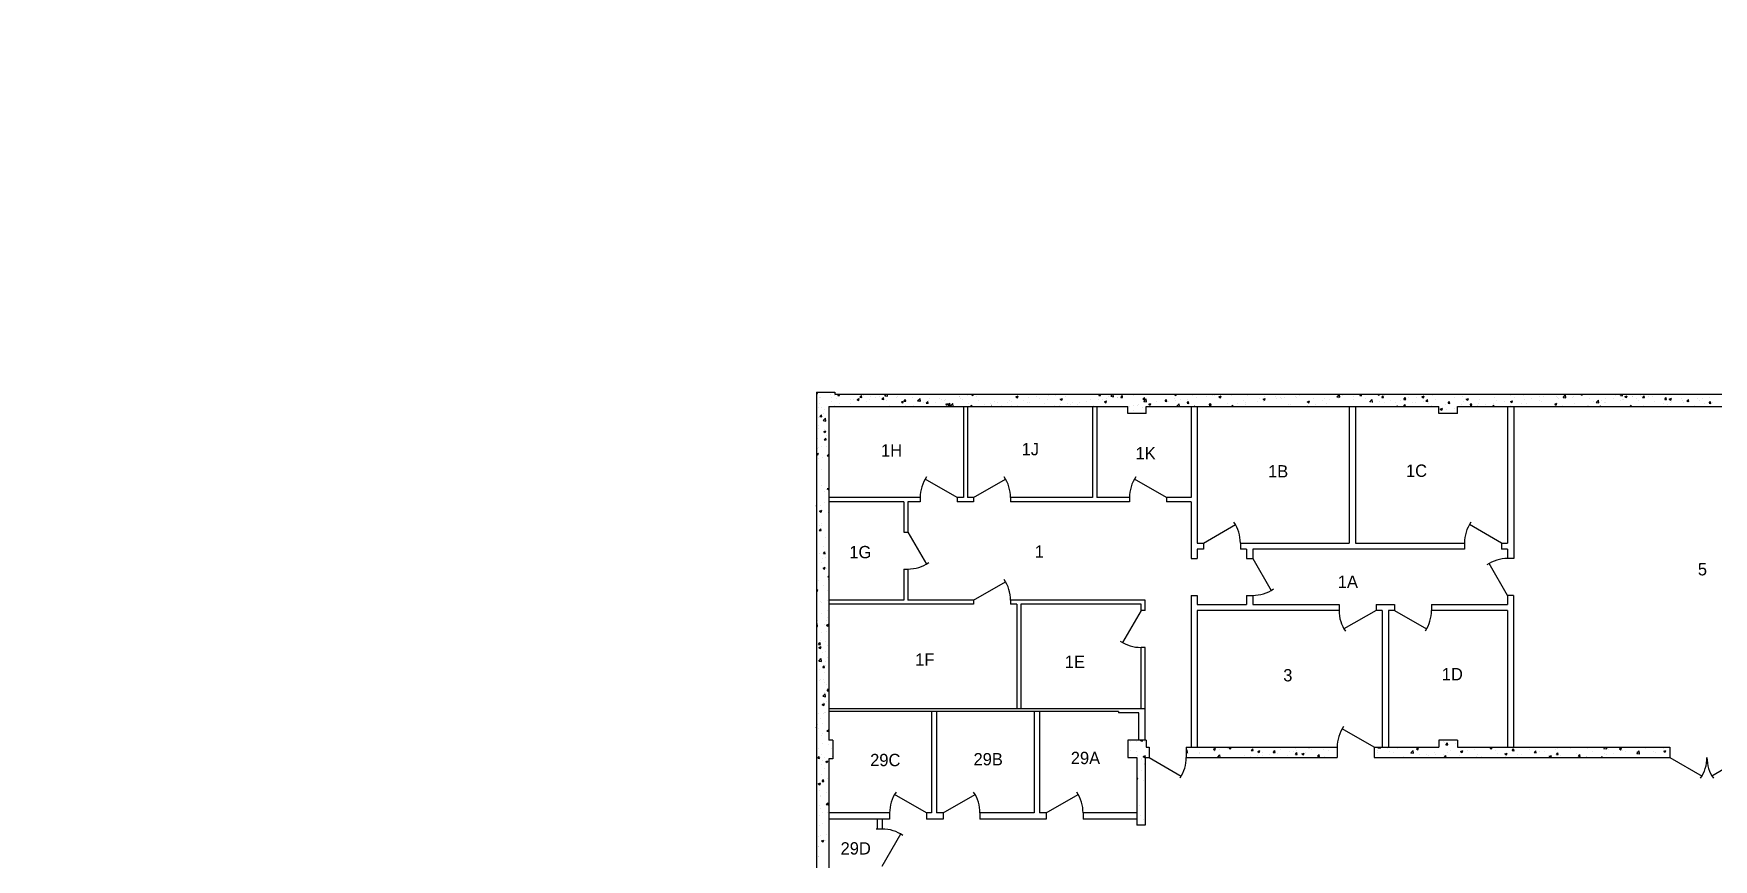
# Model space of a CAD drawing. Header units: inches. Extents: x -34849 to 37501, y -26482 to 39290.
# Drawn here: x -834 to 802, y 13430 to 14235 of the extents above; entities that cross this region are included whole.
import ezdxf
from ezdxf.enums import TextEntityAlignment as Align

# ---------------------------------------------------------------- set-up
doc = ezdxf.new("R2010")
doc.units = ezdxf.units.IN
doc.header["$MEASUREMENT"] = 0
for name, color, linetype in [('035$01DOOR', 150, 'Continuous'), ('035$01OFFICE', 7, 'Continuous'), ('035$01OUT', 7, 'Continuous'), ('035$01WAL', 7, 'Continuous'), ('035$04OFF', 7, 'Continuous')]:
    doc.layers.add(name, color=color, linetype=linetype)

# ---------------------------------------------------------------- blocks, each defined once
blk = doc.blocks.new('OFFICE')
at = {"color": 2, "linetype": 'Continuous'}
blk.add_attdef('OFFICE', text='', height=12, dxfattribs=at).set_placement((0, 0), align=Align.MIDDLE)

msp = doc.modelspace()

# ---------------------------------------------------------------- linework, layer by layer
at = {"layer": '035$01DOOR'}
for p, q in [((65.4, 13782.9), (34.2, 13800.9)), ((81.4, 13782.9), (112.6, 13800.9)), ((269.1, 13782.9), (237.9, 13800.9)), ((305.1, 13738.6), (336.3, 13756.6)), ((595.3, 13738.6), (564.2, 13756.6)), ((17.4, 13749.3), (35.4, 13718.1)), ((353.1, 13723.6), (371.1, 13692.4)), ((601.2, 13687.5), (583.2, 13718.7)), ((81.4, 13682.9), (112.6, 13700.9)), ((244.4, 13672.9), (226.4, 13641.7)), ((473.2, 13672.9), (442, 13654.9)), ((491.2, 13672.9), (522.4, 13654.9)), ((471.4, 13539.6), (440.2, 13557.6)), ((252.4, 13529.6), (283.6, 13511.6)), ((759.4, 13529.6), (790.6, 13511.6)), ((831.4, 13529.6), (800.2, 13511.6)), ((35.6, 13475.6), (4.4, 13493.6)), ((51.6, 13475.6), (82.8, 13493.6)), ((152, 13475.6), (183.2, 13493.6)), ((-7.6, 13423.9), (10.4, 13455.1))]:
    msp.add_line(p, q, dxfattribs=at)
for centre, start, end in [((65.4, 13782.9), 145.7768, 180), ((81.4, 13782.9), 0, 34.2232), ((269.1, 13782.9), 145.7768, 180), ((305.1, 13738.6), 0, 34.2232), ((595.3, 13738.6), 145.7768, 180), ((601.3, 13687.5), 90, 124.226), ((17.4, 13749.3), 270, 304.226), ((81.4, 13682.9), 0, 34.2232), ((353.1, 13723.6), 270, 304.226), ((473.2, 13672.9), 180, 214.2232), ((491.2, 13672.9), 326.8338, 0), ((244.4, 13672.9), 235.774, 270), ((471.4, 13539.6), 145.7768, 180), ((252.4, 13529.6), 326.8338, 0), ((759.4, 13529.6), 325.7768, 0), ((831.4, 13529.6), 180, 214.2232), ((35.6, 13475.6), 145.7768, 180), ((51.6, 13475.6), 0, 34.2232), ((152, 13475.6), 0, 34.2232), ((-7.6, 13423.9), 55.7768, 90)]:
    msp.add_arc(centre, 36, start, end, dxfattribs=at)
at = {"layer": '035$01OUT', "linetype": 'Continuous'}
for p, q in [((-71.6, 13885.6), (-71.6, 12579.6)), ((-71.6, 13885.6), (-53.6, 13885.6)), ((-53.6, 13885.6), (-53.6, 13883.6)), ((-59.6, 13871.6), (-59.6, 13546.4)), ((-59.6, 13871.6), (231.4, 13871.6)), ((-53.6, 13883.6), (2051.4, 13883.6)), ((231.4, 13864.9), (231.4, 13871.6)), ((249.4, 13871.6), (534.4, 13871.6)), ((249.4, 13864.9), (249.4, 13871.6)), ((534.4, 13864.9), (534.4, 13871.6)), ((552.4, 13871.6), (837.4, 13871.6)), ((552.4, 13864.9), (552.4, 13871.6)), ((249.4, 13864.9), (231.4, 13864.9)), ((552.4, 13864.9), (534.4, 13864.9)), ((-55.6, 13546.4), (-59.6, 13546.4)), ((-55.6, 13546.4), (-55.6, 13528.4)), ((-59.6, 13528.4), (-59.6, 13409.6)), ((-55.6, 13528.4), (-59.6, 13528.4))]:
    msp.add_line(p, q, dxfattribs=at)
at = {"layer": '035$01OUT'}
for p, q in [((-71.6, 13885.2), (-71.3, 13885.6)), ((-70.6, 13884.2), (-70.8, 13885.6)), ((-68, 13885.6), (-68, 13885.6)), ((-71.6, 13884.3), (-70.6, 13884.2)), ((-69.2, 13870.5), (-69.2, 13870.5)), ((-68.8, 13880.5), (-68.8, 13880.5)), ((-68.3, 13874.7), (-68.3, 13874.7)), ((-67.7, 13880.3), (-67.7, 13880.3)), ((-66.8, 13871.1), (-66.8, 13871.1)), ((-58, 13883.6), (-58, 13883.6)), ((-57, 13876.2), (-57, 13876.2)), ((-56.5, 13880.7), (-56.5, 13880.7)), ((-54, 13872.4), (-54, 13872.4)), ((-53.7, 13882.4), (-53.7, 13882.4)), ((-51.7, 13879.6), (-51.7, 13879.6)), ((-50.8, 13882.5), (-49.9, 13883.6)), ((-50.8, 13882.5), (-49.1, 13882.3)), ((-49.1, 13882.3), (-49.3, 13883.6)), ((-49.3, 13874.1), (-49.3, 13874.1)), ((-42, 13883), (-42, 13883)), ((-38.4, 13874.7), (-38.4, 13874.7)), ((-38, 13878.7), (-38, 13878.7)), ((-35.7, 13878.9), (-35.7, 13878.9)), ((-32, 13878.6), (-29.9, 13879.4)), ((-32, 13878.6), (-30.5, 13877.6)), ((-31.8, 13877.1), (-31.8, 13877.1)), ((-30.5, 13879.7), (-30.5, 13879.7)), ((-30.5, 13877.6), (-29.9, 13879.4)), ((-29.3, 13880.6), (-27.9, 13882.3)), ((-29.3, 13880.6), (-27.5, 13880.4)), ((-27.5, 13880.4), (-27.9, 13882.3)), ((-26, 13882.3), (-26, 13882.3)), ((-23, 13876.8), (-23, 13876.8)), ((-19.7, 13878.3), (-19.7, 13878.3)), ((-19.2, 13881.2), (-19.2, 13881.2)), ((-14.3, 13880.1), (-14.3, 13880.1)), ((-10, 13881.6), (-10, 13881.6)), ((-8.1, 13871.9), (-8.1, 13871.9)), ((-7.9, 13878.7), (-7.9, 13878.7)), ((-7.8, 13878.7), (-6.4, 13880.4)), ((-7.8, 13878.7), (-6, 13878.5)), ((-6, 13878.5), (-6.4, 13880.4)), ((-5.1, 13882.1), (-3.7, 13883.6)), ((-5.1, 13882.1), (-2.4, 13881.7)), ((-3.6, 13877.6), (-3.6, 13877.6)), ((-2.4, 13881.7), (-2.6, 13883.6)), ((-0.6, 13872.9), (-0.6, 13872.9)), ((3.2, 13883.1), (3.2, 13883.1)), ((6, 13880.9), (6, 13880.9)), ((7.7, 13881), (7.7, 13881)), ((10.8, 13874.4), (10.8, 13874.4)), ((11.1, 13876.2), (13.2, 13877)), ((11.1, 13876.2), (12.6, 13875.2)), ((12.4, 13876.9), (12.4, 13876.9)), ((12.6, 13875.2), (13.2, 13877)), ((13.7, 13876.8), (15.2, 13878.5)), ((13.7, 13876.8), (15.5, 13876.7)), ((14.7, 13872.6), (14.7, 13872.6)), ((15.5, 13876.7), (15.2, 13878.5)), ((22.1, 13880.3), (22.1, 13880.3)), ((22.7, 13873.1), (22.7, 13873.1)), ((23.1, 13883.1), (23.1, 13883.1)), ((26.9, 13877.2), (29.3, 13879.6)), ((26.9, 13877.2), (29.6, 13876.8)), ((28.4, 13876.2), (28.4, 13876.2)), ((29.6, 13876.8), (29.3, 13879.6)), ((29.7, 13876.9), (29.7, 13876.9)), ((32.2, 13875.6), (32.2, 13875.6)), ((35.2, 13874.9), (36.7, 13876.6)), ((35.2, 13874.9), (37, 13874.8)), ((37, 13874.8), (36.7, 13876.6)), ((37.2, 13877.9), (37.2, 13877.9)), ((37.9, 13875), (37.9, 13875)), ((38.1, 13879.6), (38.1, 13879.6)), ((44.4, 13875.6), (44.4, 13875.6)), ((48.6, 13879.3), (48.6, 13879.3)), ((49.7, 13878.6), (49.7, 13878.6)), ((53.5, 13877.3), (53.5, 13877.3)), ((54.1, 13878.9), (54.1, 13878.9)), ((54.2, 13873.8), (56.3, 13874.6)), ((54.2, 13873.8), (55.7, 13872.8)), ((55.7, 13872.8), (56.3, 13874.6)), ((56.7, 13873), (58.2, 13874.8)), ((56.7, 13873), (58.5, 13872.9)), ((58.5, 13872.9), (58.2, 13874.8)), ((59, 13872.2), (61.3, 13874.7)), ((59, 13872.2), (61.6, 13871.8)), ((60.4, 13874.9), (60.4, 13874.9)), ((61.6, 13871.8), (61.3, 13874.7)), ((67.2, 13881.6), (67.2, 13881.6)), ((67.5, 13881.8), (67.5, 13881.8)), ((68.9, 13879.4), (68.9, 13879.4)), ((70.1, 13878.2), (70.1, 13878.2)), ((75, 13882.8), (75, 13882.8)), ((76.4, 13874.2), (76.4, 13874.2)), ((78.5, 13872.5), (78.5, 13872.5)), ((78.6, 13871.6), (79.7, 13872.9)), ((79.4, 13883.5), (79.8, 13883.6)), ((79.4, 13883.5), (80.9, 13882.5)), ((79.9, 13871.6), (79.7, 13872.9)), ((80.9, 13882.5), (81.3, 13883.6)), ((84, 13881.3), (84, 13881.3)), ((86.1, 13877.6), (86.1, 13877.6)), ((92.4, 13873.5), (92.4, 13873.5)), ((97.5, 13875), (97.5, 13875)), ((97.9, 13871.6), (99.4, 13872.2)), ((99.2, 13871.6), (99.4, 13872.2)), ((99.3, 13873.6), (99.3, 13873.6)), ((99.6, 13883.6), (99.6, 13883.6)), ((102.1, 13876.9), (102.1, 13876.9)), ((105, 13876), (105, 13876)), ((108.5, 13872.8), (108.5, 13872.8)), ((114.7, 13875.7), (114.7, 13875.7)), ((116.3, 13877.5), (116.3, 13877.5)), ((118.1, 13876.2), (118.1, 13876.2)), ((118.4, 13872.8), (118.4, 13872.8)), ((122.6, 13881.1), (124.7, 13881.9)), ((122.6, 13881.1), (124, 13880.1)), ((124, 13880.1), (124.7, 13881.9)), ((124.5, 13872.2), (124.5, 13872.2)), ((129.8, 13877.6), (129.8, 13877.6)), ((134.2, 13875.5), (134.2, 13875.5)), ((135.3, 13880), (135.3, 13880)), ((135.9, 13875.8), (135.9, 13875.8)), ((142.8, 13881), (142.8, 13881)), ((145.4, 13879.8), (145.4, 13879.8)), ((150.2, 13874.8), (150.2, 13874.8)), ((153.4, 13878.8), (153.4, 13878.8)), ((154.2, 13882.5), (154.2, 13882.5)), ((160.4, 13872), (160.4, 13872)), ((160.6, 13872.2), (160.6, 13872.2)), ((160.8, 13882), (160.8, 13882)), ((165.2, 13873.1), (165.2, 13873.1)), ((165.7, 13878.7), (167.8, 13879.5)), ((165.7, 13878.7), (167.2, 13877.7)), ((166.2, 13874.2), (166.2, 13874.2)), ((167.2, 13877.7), (167.8, 13879.5)), ((170.9, 13881.8), (170.9, 13881.8)), ((172.7, 13874.1), (172.7, 13874.1)), ((175.6, 13873.9), (175.6, 13873.9)), ((178.1, 13875.2), (178.1, 13875.2)), ((182.2, 13873.5), (182.2, 13873.5)), ((184.1, 13875.6), (184.1, 13875.6)), ((191.2, 13876.1), (191.2, 13876.1)), ((195.6, 13878.2), (195.6, 13878.2)), ((198.2, 13872.8), (198.2, 13872.8)), ((203, 13878.1), (203, 13878.1)), ((203.2, 13882.4), (204.2, 13883.6)), ((203.2, 13882.4), (205, 13882.3)), ((205, 13882.3), (204.8, 13883.6)), ((206.6, 13878.3), (206.6, 13878.3)), ((208.8, 13876.3), (210.9, 13877.1)), ((208.8, 13876.3), (210.3, 13875.3)), ((210.3, 13875.3), (210.9, 13877.1)), ((210.5, 13879.1), (210.5, 13879.1)), ((213.1, 13881.2), (213.1, 13881.2)), ((214.2, 13872.1), (214.2, 13872.1)), ((215.1, 13881.6), (217, 13883.6)), ((215.1, 13881.6), (217.7, 13881.2)), ((217.7, 13881.2), (217.4, 13883.6)), ((221.7, 13880.2), (221.7, 13880.2)), ((221.9, 13880.6), (221.9, 13880.6)), ((224.7, 13880.5), (226.2, 13882.3)), ((224.7, 13880.5), (226.5, 13880.4)), ((226.5, 13880.4), (226.2, 13882.3)), ((233, 13871.2), (233, 13871.2)), ((236.9, 13872.4), (236.9, 13872.4)), ((237.3, 13882.4), (237.3, 13882.4)), ((240.5, 13872.2), (240.5, 13872.2)), ((240.8, 13883.1), (240.8, 13883.1)), ((242, 13873.7), (242, 13873.7)), ((246.2, 13878.7), (247.7, 13880.4)), ((246.2, 13878.7), (248, 13878.5)), ((246.3, 13870.8), (246.3, 13870.8)), ((247.1, 13876.6), (249.4, 13879)), ((247.1, 13876.6), (249.7, 13876.2)), ((248, 13878.5), (247.7, 13880.4)), ((249.7, 13876.2), (249.4, 13879)), ((251.8, 13873.7), (251.8, 13873.7)), ((251.9, 13873.9), (254, 13874.7)), ((251.9, 13873.9), (253.4, 13872.9)), ((252.3, 13874.6), (252.3, 13874.6)), ((253.4, 13872.9), (254, 13874.7)), ((259.5, 13876.7), (259.5, 13876.7)), ((267.5, 13876.5), (267.5, 13876.5)), ((267.8, 13876.8), (269.2, 13878.5)), ((267.8, 13876.8), (269.6, 13876.6)), ((269.6, 13876.6), (269.2, 13878.5)), ((270.8, 13876.2), (270.8, 13876.2)), ((277, 13879.7), (277, 13879.7)), ((277.1, 13883.5), (277.3, 13883.6)), ((277.1, 13883.5), (278.6, 13882.5)), ((278.3, 13877.2), (278.3, 13877.2)), ((278.6, 13882.5), (279, 13883.6)), ((279.1, 13871.6), (281.4, 13874.1)), ((279.1, 13871.6), (279.3, 13871.6)), ((281.7, 13871.6), (281.4, 13874.1)), ((283.1, 13878.7), (283.1, 13878.7)), ((289.3, 13874.9), (290.7, 13876.6)), ((289.3, 13874.9), (291.1, 13874.7)), ((289.6, 13878.7), (289.6, 13878.7)), ((291.1, 13874.7), (290.7, 13876.6)), ((294.5, 13882.7), (294.5, 13882.7)), ((295.4, 13871.6), (297.1, 13872.3)), ((296.9, 13871.6), (297.1, 13872.3)), ((298.5, 13880.8), (298.5, 13880.8)), ((308.6, 13881.2), (308.6, 13881.2)), ((310.8, 13873), (312.2, 13874.7)), ((310.8, 13873), (312.6, 13872.9)), ((312.6, 13872.9), (312.2, 13874.7)), ((313.3, 13872.8), (313.3, 13872.8)), ((313.6, 13882.8), (313.6, 13882.8)), ((316.1, 13882.2), (316.1, 13882.2)), ((316.2, 13883.4), (316.2, 13883.4)), ((319.6, 13871.8), (319.6, 13871.8)), ((320.2, 13881.1), (322.3, 13881.9)), ((320.2, 13881.1), (321.7, 13880.1)), ((321.7, 13880.1), (322.3, 13881.9)), ((328.8, 13875), (328.8, 13875)), ((332.2, 13882.7), (332.2, 13882.7)), ((332.7, 13871.6), (333.8, 13872.9)), ((334, 13871.6), (333.8, 13872.9)), ((338.5, 13874.3), (338.5, 13874.3)), ((344.2, 13877.1), (344.2, 13877.1)), ((345.8, 13873.8), (345.8, 13873.8)), ((346, 13875.3), (346, 13875.3)), ((348.2, 13882.1), (348.2, 13882.1)), ((357.4, 13876.8), (357.4, 13876.8)), ((359.4, 13879.1), (359.4, 13879.1)), ((363.3, 13878.7), (365.4, 13879.5)), ((363.3, 13878.7), (364.8, 13877.7)), ((363.3, 13876.8), (363.3, 13876.8)), ((364.2, 13881.4), (364.2, 13881.4)), ((364.8, 13877.7), (365.4, 13879.5)), ((375, 13881.3), (375, 13881.3)), ((376.3, 13879.3), (376.3, 13879.3)), ((380.2, 13880.7), (380.2, 13880.7)), ((380.8, 13879.8), (380.8, 13879.8)), ((383.8, 13880.3), (383.8, 13880.3)), ((387.9, 13873.2), (387.9, 13873.2)), ((390, 13873.4), (390, 13873.4)), ((390.4, 13883.4), (390.4, 13883.4)), ((395.2, 13881.8), (395.2, 13881.8)), ((396.2, 13880), (396.2, 13880)), ((398.3, 13882.8), (398.3, 13882.8)), ((405.2, 13875.3), (405.2, 13875.3)), ((405.4, 13876.2), (405.4, 13876.2)), ((406.3, 13872.5), (406.3, 13872.5)), ((406.4, 13876.3), (408.5, 13877.1)), ((406.4, 13876.3), (407.9, 13875.3)), ((407.9, 13875.3), (408.5, 13877.1)), ((412.3, 13879.4), (412.3, 13879.4)), ((413.8, 13873.5), (413.8, 13873.5)), ((420.8, 13877.6), (420.8, 13877.6)), ((422.9, 13879.2), (422.9, 13879.2)), ((425.1, 13875), (425.1, 13875)), ((428.3, 13878.7), (428.3, 13878.7)), ((435.2, 13881), (437.5, 13883.4)), ((435.2, 13881), (437.9, 13880.6)), ((436.2, 13879.7), (436.2, 13879.7)), ((437.9, 13880.6), (437.5, 13883.4)), ((440.4, 13882.2), (440.4, 13882.2)), ((451.3, 13881.6), (451.3, 13881.6)), ((451.6, 13878.4), (451.6, 13878.4)), ((457.3, 13882.4), (458.3, 13883.6)), ((457.3, 13882.4), (459, 13882.2)), ((459.1, 13882.2), (458.8, 13883.6)), ((463, 13879.9), (463, 13879.9)), ((467.2, 13876), (469.6, 13878.5)), ((469.9, 13875.6), (469.6, 13878.5)), ((474.8, 13883.6), (476.3, 13882.6)), ((474.8, 13883.6), (474.8, 13883.6)), ((476.3, 13882.6), (476.6, 13883.6)), ((476.3, 13876.6), (476.3, 13876.6)), ((478.8, 13880.5), (480.2, 13882.2)), ((478.8, 13880.5), (480.6, 13880.4)), ((480.6, 13880.4), (480.2, 13882.2)), ((481.9, 13882.4), (481.9, 13882.4)), ((481.9, 13876), (481.9, 13876)), ((486.9, 13877.7), (486.9, 13877.7)), ((489.4, 13883.4), (489.4, 13883.4)), ((492.3, 13876), (492.3, 13876)), ((492.9, 13873.1), (492.9, 13873.1)), ((492.9, 13871.6), (494.8, 13872.3)), ((494.5, 13871.6), (494.8, 13872.3)), ((497.1, 13877.9), (497.1, 13877.9)), ((499.8, 13871.6), (501.6, 13873.5)), ((500.3, 13878.6), (501.7, 13880.4)), ((500.3, 13878.6), (502.1, 13878.5)), ((501.8, 13871.6), (501.6, 13873.5)), ((502.1, 13878.5), (501.7, 13880.4)), ((504.4, 13880.8), (504.4, 13880.8)), ((508.3, 13875.3), (508.3, 13875.3)), ((511.8, 13875.6), (511.8, 13875.6)), ((512.7, 13880.2), (512.7, 13880.2)), ((517.9, 13881.2), (520, 13882)), ((517.9, 13881.2), (519.4, 13880.2)), ((519.3, 13876.6), (519.3, 13876.6)), ((519.4, 13880.2), (520, 13882)), ((521.8, 13876.8), (523.3, 13878.5)), ((521.8, 13876.8), (523.6, 13876.6)), ((523.6, 13876.6), (523.3, 13878.5)), ((524.4, 13874.6), (524.4, 13874.6)), ((527.7, 13872.3), (527.7, 13872.3)), ((528.1, 13882.3), (528.1, 13882.3)), ((530.7, 13878.1), (530.7, 13878.1)), ((535.8, 13869.1), (537.9, 13869.9)), ((537.3, 13868.1), (537.9, 13869.9)), ((540.4, 13873.9), (540.4, 13873.9)), ((542.9, 13874.2), (542.9, 13874.2)), ((543.3, 13874.9), (544.8, 13876.6)), ((543.3, 13874.9), (545.1, 13874.7)), ((545.1, 13874.7), (544.8, 13876.6)), ((549.3, 13869.7), (549.3, 13869.7)), ((549.6, 13880.6), (549.6, 13880.6)), ((555.6, 13871.9), (555.6, 13871.9)), ((556.4, 13873.3), (556.4, 13873.3)), ((557.2, 13881.5), (557.2, 13881.5)), ((558.4, 13876.5), (558.4, 13876.5)), ((561, 13878.8), (563.1, 13879.6)), ((561, 13878.8), (562.5, 13877.8)), ((562.5, 13877.8), (563.1, 13879.6)), ((564.8, 13873), (566.3, 13874.7)), ((564.8, 13873), (566.6, 13872.8)), ((566.6, 13872.8), (566.3, 13874.7)), ((568.5, 13883), (568.5, 13883)), ((572.4, 13872.6), (572.4, 13872.6)), ((573.1, 13874.9), (573.1, 13874.9)), ((573.8, 13878.6), (573.8, 13878.6)), ((579.6, 13873.7), (579.6, 13873.7)), ((586.8, 13871.6), (587.8, 13872.8)), ((587.1, 13874.7), (587.1, 13874.7)), ((588, 13871.6), (587.8, 13872.8)), ((588.4, 13871.9), (588.4, 13871.9)), ((589, 13880.5), (589, 13880.5)), ((590.6, 13877.9), (590.6, 13877.9)), ((598.4, 13876.2), (598.4, 13876.2)), ((600.7, 13883.1), (600.7, 13883.1)), ((604.1, 13876.4), (606.2, 13877.2)), ((604.1, 13876.4), (605.6, 13875.4)), ((604.2, 13872.8), (604.2, 13872.8)), ((604.6, 13882.8), (604.6, 13882.8)), ((605.6, 13875.4), (606.2, 13877.2)), ((608.1, 13880.9), (608.1, 13880.9)), ((615.3, 13874.3), (615.3, 13874.3)), ((616.7, 13882.4), (616.7, 13882.4)), ((617.4, 13878.7), (617.4, 13878.7)), ((619.6, 13874.9), (619.6, 13874.9)), ((624.9, 13879.7), (624.9, 13879.7)), ((632.7, 13881.8), (632.7, 13881.8)), ((632.8, 13877.3), (632.8, 13877.3)), ((634.8, 13876.8), (634.8, 13876.8)), ((636.3, 13881.2), (636.3, 13881.2)), ((647.2, 13874), (649.3, 13874.8)), ((647.2, 13874), (648.7, 13873)), ((647.3, 13871.8), (647.3, 13871.8)), ((648.7, 13873), (649.3, 13874.8)), ((648.8, 13881.1), (648.8, 13881.1)), ((650.3, 13880.3), (650.3, 13880.3)), ((650.4, 13879), (650.4, 13879)), ((654.8, 13872.8), (654.8, 13872.8)), ((655.3, 13880.4), (657.7, 13882.9)), ((655.3, 13880.4), (658, 13880)), ((658, 13880), (657.7, 13882.9)), ((664.8, 13880.4), (664.8, 13880.4)), ((665.8, 13881.2), (665.8, 13881.2)), ((666.2, 13874.3), (666.2, 13874.3)), ((667.8, 13883.3), (667.8, 13883.3)), ((672.5, 13883.6), (673.9, 13882.7)), ((673.9, 13882.7), (674.2, 13883.6)), ((679.2, 13872.8), (679.2, 13872.8)), ((680.5, 13873.1), (680.5, 13873.1)), ((680.8, 13879.7), (680.8, 13879.7)), ((680.9, 13883.1), (680.9, 13883.1)), ((685.1, 13876.8), (685.1, 13876.8)), ((687.4, 13875.5), (689.7, 13877.9)), ((687.4, 13875.5), (690, 13875.1)), ((690, 13875.1), (689.7, 13877.9)), ((690.4, 13871.6), (692.4, 13872.4)), ((690.5, 13883.1), (690.5, 13883.1)), ((692.2, 13871.6), (692.4, 13872.4)), ((692.6, 13877.8), (692.6, 13877.8)), ((696.1, 13875.3), (696.1, 13875.3)), ((696.7, 13875.8), (696.7, 13875.8)), ((696.8, 13879.1), (696.8, 13879.1)), ((704, 13879.3), (704, 13879.3)), ((706.5, 13882.4), (706.5, 13882.4)), ((711.3, 13882.4), (712.3, 13883.6)), ((711.3, 13882.4), (713.1, 13882.2)), ((711.5, 13877.5), (711.5, 13877.5)), ((713.1, 13882.2), (712.8, 13883.6)), ((712.8, 13878.4), (712.8, 13878.4)), ((714.2, 13878.8), (714.2, 13878.8)), ((715.5, 13881.3), (717.6, 13882.1)), ((715.5, 13881.3), (717, 13880.3)), ((717, 13880.3), (717.6, 13882.1)), ((720.4, 13871.6), (721.7, 13872.9)), ((721.9, 13871.6), (721.7, 13872.9)), ((722.5, 13881.7), (722.5, 13881.7)), ((723, 13881.8), (723, 13881.8)), ((726.7, 13879.4), (726.7, 13879.4)), ((728.8, 13877.7), (728.8, 13877.7)), ((730.5, 13882.8), (730.5, 13882.8)), ((731.7, 13881.8), (731.7, 13881.8)), ((732.8, 13880.5), (734.3, 13882.2)), ((732.8, 13880.5), (734.6, 13880.3)), ((733.9, 13872.4), (733.9, 13872.4)), ((734.6, 13880.3), (734.3, 13882.2)), ((738.5, 13881.1), (738.5, 13881.1)), ((741.9, 13871.6), (741.9, 13871.6)), ((742.3, 13881.6), (742.3, 13881.6)), ((744.8, 13877), (744.8, 13877)), ((752.9, 13874.9), (752.9, 13874.9)), ((754.3, 13878.6), (755.8, 13880.3)), ((754.3, 13878.6), (756.1, 13878.5)), ((754.5, 13880.4), (754.5, 13880.4)), ((756.1, 13878.5), (755.8, 13880.3)), ((757.3, 13873.7), (757.3, 13873.7)), ((758.7, 13878.9), (760.8, 13879.7)), ((758.7, 13878.9), (760.1, 13877.9)), ((760.1, 13877.9), (760.8, 13879.7)), ((760.4, 13875.9), (760.4, 13875.9)), ((760.9, 13876.4), (760.9, 13876.4)), ((770.5, 13879.7), (770.5, 13879.7)), ((771.8, 13877.4), (771.8, 13877.4)), ((772.5, 13875.7), (772.5, 13875.7)), ((775.9, 13876.7), (777.3, 13878.5)), ((775.9, 13876.7), (777.7, 13876.6)), ((776.9, 13875.7), (776.9, 13875.7)), ((777.7, 13876.6), (777.3, 13878.5)), ((783, 13872.9), (783, 13872.9)), ((786.6, 13879), (786.6, 13879)), ((788, 13877.9), (788, 13877.9)), ((790.7, 13879.9), (790.7, 13879.9)), ((792.9, 13875), (792.9, 13875)), ((797.4, 13874.9), (798.8, 13876.6)), ((797.4, 13874.9), (799.2, 13874.7)), ((798.2, 13880.9), (798.2, 13880.9)), ((799.2, 13874.7), (798.8, 13876.6)), ((800.5, 13875.9), (800.5, 13875.9)), ((-69.8, 13853.1), (-69.8, 13853.1)), ((-69.5, 13860.5), (-69.5, 13860.5)), ((-68.2, 13861.8), (-66.8, 13863.5)), ((-68.2, 13861.8), (-66.4, 13861.6)), ((-66.4, 13861.6), (-66.8, 13863.5)), ((-65.1, 13857.9), (-62.8, 13860.3)), ((-65.1, 13857.9), (-62.5, 13857.5)), ((-64.9, 13864.4), (-64.9, 13864.4)), ((-64, 13868.4), (-64, 13868.4)), ((-62.5, 13857.5), (-62.8, 13860.3)), ((236.6, 13867.4), (236.6, 13867.4)), ((535.8, 13869.1), (537.3, 13868.1)), ((538.1, 13868.9), (538.1, 13868.9)), ((541.8, 13868.7), (541.8, 13868.7)), ((-70.3, 13840.6), (-70.3, 13840.6)), ((-69.9, 13850.6), (-69.9, 13850.6)), ((-64.5, 13847.2), (-62.4, 13848)), ((-64.5, 13847.2), (-63, 13846.2)), ((-64, 13839.2), (-62.6, 13840.9)), ((-64, 13839.2), (-62.2, 13839.1)), ((-63.5, 13849), (-63.5, 13849)), ((-63, 13846.2), (-62.4, 13848)), ((-62.2, 13839.1), (-62.6, 13840.9)), ((-61.7, 13843.2), (-61.7, 13843.2)), ((-59.8, 13837.1), (-59.8, 13837.1)), ((-71.6, 13825.5), (-69.7, 13826.2)), ((-71.6, 13825.3), (-70.3, 13824.4)), ((-71, 13820.6), (-71, 13820.6)), ((-70.6, 13830.6), (-70.6, 13830.6)), ((-70.3, 13824.4), (-69.7, 13826.2)), ((-70, 13820.6), (-70, 13820.6)), ((-69.6, 13831.4), (-69.6, 13831.4)), ((-66.8, 13833.1), (-66.8, 13833.1)), ((-65.6, 13821.8), (-65.6, 13821.8)), ((-62.1, 13832.4), (-62.1, 13832.4)), ((-61.2, 13823.7), (-59.6, 13825.3)), ((-61.2, 13823.7), (-59.6, 13823.5)), ((-71.6, 13806.6), (-71.6, 13806.6)), ((-71.4, 13810.6), (-71.4, 13810.6)), ((-66.5, 13810.2), (-66.5, 13810.2)), ((-59.9, 13816.6), (-59.6, 13816.9)), ((-59.9, 13816.6), (-59.6, 13816.6)), ((-66.9, 13795.1), (-66.9, 13795.1)), ((-63.3, 13789.1), (-63.3, 13789.1)), ((-61.4, 13790.6), (-61.4, 13790.6)), ((-61.2, 13791.6), (-59.6, 13792.2)), ((-61.2, 13791.6), (-59.7, 13790.6)), ((-59.7, 13790.6), (-59.6, 13790.8)), ((-71.3, 13773.2), (-71.6, 13775.1)), ((-71.6, 13775.1), (-71.6, 13775.1)), ((-71.6, 13773.3), (-71.3, 13773.2)), ((-71.2, 13777.2), (-71.2, 13777.2)), ((-71.1, 13787.2), (-71.1, 13787.2)), ((-67.4, 13775.3), (-67.4, 13775.3)), ((-63.7, 13778.2), (-63.7, 13778.2)), ((-71.6, 13766.4), (-71.6, 13766.4)), ((-68.5, 13769.8), (-66.4, 13770.6)), ((-68.5, 13769.8), (-67, 13768.8)), ((-68.2, 13756), (-68.2, 13756)), ((-67, 13768.8), (-66.4, 13770.6)), ((-67, 13757.2), (-67, 13757.2)), ((-66.9, 13755.9), (-66.9, 13755.9)), ((-60.3, 13767.9), (-60.3, 13767.9)), ((-68.9, 13750.8), (-67.5, 13752.6)), ((-68.9, 13750.8), (-67.1, 13750.7)), ((-67.1, 13750.7), (-67.5, 13752.6)), ((-63.2, 13744), (-63.2, 13744)), ((-69, 13728.7), (-69, 13728.7)), ((-65.4, 13724), (-65.4, 13724)), ((-65, 13734.9), (-65, 13734.9)), ((-64.7, 13728.3), (-63.3, 13730)), ((-64.7, 13728.3), (-63, 13728.1)), ((-63, 13728.1), (-63.3, 13730)), ((-62.7, 13724.7), (-62.7, 13724.7)), ((-67.1, 13719.2), (-67.1, 13719.2)), ((-65.2, 13714.2), (-63.1, 13715)), ((-65.2, 13714.2), (-63.7, 13713.2)), ((-63.7, 13713.2), (-63.1, 13715)), ((-61.9, 13713.7), (-61.9, 13713.7)), ((-60.6, 13705.7), (-59.6, 13706.8)), ((-60.6, 13705.7), (-59.6, 13705.6)), ((-59.9, 13712.7), (-59.9, 13712.7)), ((-71.6, 13692.8), (-70.4, 13693.3)), ((-71.6, 13691.9), (-71, 13691.5)), ((-71, 13691.5), (-70.4, 13693.3)), ((-69.8, 13701.9), (-69.8, 13701.9)), ((-64.8, 13697.5), (-64.8, 13697.5)), ((-60.6, 13692.7), (-60.6, 13692.7)), ((-60.2, 13702.7), (-60.2, 13702.7)), ((-70.8, 13682.2), (-70.8, 13682.2)), ((-67.2, 13681.2), (-67.2, 13681.2)), ((-66.6, 13680.7), (-66.6, 13680.7)), ((-60.9, 13682.7), (-60.9, 13682.7)), ((-71.6, 13659.5), (-71, 13660.2)), ((-71.6, 13657.5), (-70.6, 13657.3)), ((-70.6, 13657.3), (-71, 13660.2)), ((-70.3, 13662.9), (-70.3, 13662.9)), ((-67, 13669.8), (-67, 13669.8)), ((-63.5, 13659.5), (-63.5, 13659.5)), ((-61.9, 13658.7), (-59.8, 13659.5)), ((-61.9, 13658.7), (-60.4, 13657.6)), ((-61.7, 13662.7), (-61.7, 13662.7)), ((-61.3, 13672.7), (-61.3, 13672.7)), ((-60.6, 13666.2), (-60.6, 13666.2)), ((-60.4, 13657.6), (-59.8, 13659.5)), ((-71.4, 13647.7), (-71.4, 13647.7)), ((-69.6, 13639.9), (-68.2, 13641.6)), ((-67.8, 13639.7), (-68.2, 13641.6)), ((-67.3, 13643.2), (-67.3, 13643.2)), ((-66.6, 13651), (-66.6, 13651)), ((-62.4, 13642.7), (-62.4, 13642.7)), ((-62, 13652.7), (-62, 13652.7)), ((-69.6, 13639.9), (-67.8, 13639.7)), ((-69.3, 13623.5), (-67, 13626)), ((-69.2, 13636.9), (-67.1, 13637.7)), ((-69.2, 13636.9), (-67.7, 13635.9)), ((-68.3, 13626.5), (-68.3, 13626.5)), ((-67.7, 13635.9), (-67.1, 13637.7)), ((-66.6, 13623.1), (-67, 13626)), ((-66.1, 13631.6), (-66.1, 13631.6)), ((-62.8, 13632.8), (-62.8, 13632.8)), ((-60.8, 13627.5), (-60.8, 13627.5)), ((-60.4, 13638.3), (-60.4, 13638.3)), ((-69.3, 13623.5), (-66.6, 13623.1)), ((-68.7, 13615.7), (-68.7, 13615.7)), ((-65.4, 13617.3), (-64, 13619)), ((-65.4, 13617.3), (-63.7, 13617.2)), ((-63.7, 13617.2), (-64, 13619)), ((-63.5, 13612.8), (-63.5, 13612.8)), ((-63.1, 13622.8), (-63.1, 13622.8)), ((-62.4, 13619.7), (-62.4, 13619.7)), ((-68.2, 13604.4), (-68.2, 13604.4)), ((-67.4, 13605.2), (-67.4, 13605.2)), ((-65.3, 13589.3), (-63, 13591.8)), ((-65.2, 13605.3), (-65.2, 13605.3)), ((-64.2, 13592.8), (-64.2, 13592.8)), ((-63.9, 13602.8), (-63.9, 13602.8)), ((-62.7, 13588.9), (-63, 13591.8)), ((-61.9, 13600.3), (-61.9, 13600.3)), ((-61.3, 13594.7), (-59.8, 13596.5)), ((-61.3, 13594.7), (-59.6, 13594.6)), ((-59.6, 13595.3), (-59.8, 13596.5)), ((-65.9, 13581.3), (-63.8, 13582.1)), ((-65.9, 13581.3), (-64.4, 13580.3)), ((-65.3, 13589.3), (-62.7, 13588.9)), ((-64.6, 13582.8), (-64.6, 13582.8)), ((-64.4, 13580.3), (-63.8, 13582.1)), ((-62, 13584.2), (-62, 13584.2)), ((-53.6, 13577.1), (-59.6, 13577.1)), ((-71.6, 13558.7), (-71.1, 13560.4)), ((-71.6, 13560.2), (-71.1, 13560.4)), ((-70.3, 13561.5), (-70.3, 13561.5)), ((-69.9, 13572.3), (-69.9, 13572.3)), ((-67.5, 13567.2), (-67.5, 13567.2)), ((-65.3, 13562.9), (-65.3, 13562.9)), ((-65, 13572.8), (-65, 13572.8)), ((-64, 13573.1), (-64, 13573.1)), ((-62.4, 13573.3), (-62.4, 13573.3)), ((-70, 13557.9), (-70, 13557.9)), ((-66.8, 13551.1), (-66.8, 13551.1)), ((-66.1, 13542.9), (-66.1, 13542.9)), ((-65.7, 13552.9), (-65.7, 13552.9)), ((-61.4, 13555.2), (-59.6, 13557)), ((-61.4, 13555.2), (-59.6, 13554.9)), ((-70.3, 13528.9), (-68.9, 13530.7)), ((-70.3, 13528.9), (-68.5, 13528.8)), ((-69.5, 13538.5), (-69.5, 13538.5)), ((-68.5, 13528.8), (-68.9, 13530.7)), ((-67.6, 13529.2), (-67.6, 13529.2)), ((-66.4, 13532.9), (-66.4, 13532.9)), ((-65.8, 13526.6), (-65.8, 13526.6)), ((-63.7, 13530), (-63.7, 13530)), ((-62.6, 13525.7), (-60.5, 13526.5)), ((-61.1, 13524.7), (-60.5, 13526.5)), ((-59.8, 13541.9), (-59.8, 13541.9)), ((-57.2, 13538.8), (-57.2, 13538.8)), ((-56.2, 13531), (-56.2, 13531)), ((-55.8, 13541.8), (-55.8, 13541.8)), ((-71.6, 13518.1), (-71.6, 13518.1)), ((-71.6, 13511.3), (-71.6, 13511.3)), ((-67.1, 13512.9), (-67.1, 13512.9)), ((-66.8, 13522.9), (-66.8, 13522.9)), ((-64, 13519.1), (-64, 13519.1)), ((-62.6, 13525.7), (-61.1, 13524.7)), ((-69.9, 13504), (-67.8, 13504.8)), ((-69.9, 13504), (-68.4, 13503)), ((-68.5, 13497), (-68.5, 13497)), ((-68.4, 13503), (-67.8, 13504.8)), ((-67.5, 13502.9), (-67.5, 13502.9)), ((-66.2, 13506.4), (-64.7, 13508.1)), ((-66.2, 13506.4), (-64.4, 13506.2)), ((-65.3, 13507.3), (-65.3, 13507.3)), ((-64.4, 13506.2), (-64.7, 13508.1)), ((-61.6, 13495.4), (-61.6, 13495.4)), ((-60.6, 13508.8), (-60.6, 13508.8)), ((-68.2, 13483), (-68.2, 13483)), ((-67.9, 13492.9), (-67.9, 13492.9)), ((-67.6, 13491.2), (-67.6, 13491.2)), ((-67.4, 13480), (-67.4, 13480)), ((-62, 13483.8), (-60.5, 13485.5)), ((-62, 13483.8), (-60.2, 13483.6)), ((-60.2, 13483.6), (-60.5, 13485.5)), ((-69, 13463), (-69, 13463)), ((-68.6, 13473), (-68.6, 13473)), ((-65.7, 13464.9), (-65.7, 13464.9)), ((-65.3, 13475.8), (-65.3, 13475.8)), ((-61.1, 13476), (-61.1, 13476)), ((-69.3, 13453), (-69.3, 13453)), ((-67.7, 13453.2), (-67.7, 13453.2)), ((-66.6, 13448.4), (-64.5, 13449.2)), ((-66.6, 13448.4), (-65.1, 13447.4)), ((-65.1, 13447.4), (-64.5, 13449.2)), ((-63.2, 13448.8), (-63.2, 13448.8)), ((-62.2, 13454.6), (-62.2, 13454.6)), ((-70.1, 13442.8), (-70.1, 13442.8)), ((-70.1, 13433), (-70.1, 13433)), ((-69.7, 13443), (-69.7, 13443)), ((-69.2, 13433.5), (-69.2, 13433.5))]:
    msp.add_line(p, q, dxfattribs=at)
at = {"layer": '035$01WAL'}
for p, q in [((71.4, 13871.6), (71.4, 13782.9)), ((75.4, 13871.6), (75.4, 13782.9)), ((197.3, 13871.6), (197.3, 13782.9)), ((201.3, 13871.6), (201.3, 13782.9)), ((293.1, 13871.6), (293.1, 13782.9)), ((299.1, 13871.6), (299.1, 13738.6)), ((447.2, 13871.6), (447.2, 13738.6)), ((453.2, 13871.6), (453.2, 13738.6)), ((601.3, 13871.6), (601.3, 13738.6)), ((607.3, 13871.6), (607.3, 13723.5)), ((29.4, 13782.9), (-59.6, 13782.9)), ((13.4, 13778.9), (-59.6, 13778.9)), ((13.4, 13778.9), (13.4, 13749.3)), ((17.4, 13778.9), (17.4, 13749.3)), ((29.4, 13778.9), (17.4, 13778.9)), ((29.4, 13782.9), (29.4, 13778.9)), ((71.4, 13782.9), (65.4, 13782.9)), ((65.4, 13782.9), (65.4, 13778.9)), ((81.4, 13778.9), (65.4, 13778.9)), ((81.4, 13782.9), (75.4, 13782.9)), ((81.4, 13782.9), (81.4, 13778.9)), ((197.3, 13782.9), (117.4, 13782.9)), ((117.4, 13782.9), (117.4, 13778.9)), ((233.1, 13778.9), (117.4, 13778.9)), ((233.1, 13782.9), (201.3, 13782.9)), ((233.1, 13782.9), (233.1, 13778.9)), ((293.1, 13782.9), (269.1, 13782.9)), ((269.1, 13782.9), (269.1, 13778.9)), ((293.1, 13778.9), (269.1, 13778.9)), ((293.1, 13778.9), (293.1, 13723.5)), ((13.4, 13749.3), (17.4, 13749.3)), ((299.1, 13738.6), (305.1, 13738.6)), ((305.1, 13738.6), (305.1, 13732.6)), ((341.1, 13738.6), (447.2, 13738.6)), ((341.1, 13738.6), (341.1, 13732.6)), ((453.2, 13738.6), (559.3, 13738.6)), ((559.3, 13738.6), (559.3, 13732.6)), ((595.3, 13738.6), (601.3, 13738.6)), ((595.3, 13738.6), (595.3, 13732.6)), ((293.1, 13723.5), (299.1, 13723.5)), ((305.1, 13732.6), (299.1, 13732.6)), ((299.1, 13732.6), (299.1, 13723.5)), ((347.1, 13732.6), (341.1, 13732.6)), ((347.1, 13732.6), (347.1, 13723.6)), ((347.1, 13723.6), (353.1, 13723.6)), ((559.3, 13732.6), (353.1, 13732.6)), ((353.1, 13732.6), (353.1, 13723.6)), ((601.3, 13732.6), (595.3, 13732.6)), ((601.3, 13732.6), (601.3, 13723.5)), ((607.3, 13723.5), (601.3, 13723.5)), ((13.4, 13713.3), (13.4, 13682.9)), ((13.4, 13713.3), (17.4, 13713.3)), ((17.4, 13713.3), (17.4, 13682.9)), ((13.4, 13682.9), (-59.6, 13682.9)), ((81.4, 13678.9), (-59.6, 13678.9)), ((81.4, 13682.9), (17.4, 13682.9)), ((81.4, 13682.9), (81.4, 13678.9)), ((248.4, 13682.9), (117.4, 13682.9)), ((117.4, 13682.9), (117.4, 13678.9)), ((123.4, 13678.9), (117.4, 13678.9)), ((123.4, 13678.9), (123.4, 13577.1)), ((127.4, 13678.9), (127.4, 13577.1)), ((244.4, 13678.9), (127.4, 13678.9)), ((244.4, 13672.9), (244.4, 13678.9)), ((248.4, 13672.9), (248.4, 13682.9)), ((293.2, 13687.5), (293.2, 13539.6)), ((293.2, 13687.5), (299.2, 13687.5)), ((299.2, 13687.5), (299.2, 13678.6)), ((299.2, 13678.6), (347.1, 13678.6)), ((347.1, 13687.6), (347.1, 13678.6)), ((347.1, 13687.6), (353.1, 13687.6)), ((353.1, 13687.6), (353.1, 13678.6)), ((353.1, 13678.6), (437.2, 13678.6)), ((437.2, 13678.6), (437.2, 13672.9)), ((473.2, 13678.6), (491.2, 13678.6)), ((473.2, 13678.6), (473.2, 13672.9)), ((491.2, 13678.6), (491.2, 13672.9)), ((527.2, 13678.6), (601.2, 13678.6)), ((527.2, 13678.6), (527.2, 13672.9)), ((601.2, 13687.5), (601.2, 13678.6)), ((607.2, 13687.5), (601.2, 13687.5)), ((607.2, 13687.5), (607.2, 13539.6)), ((248.4, 13672.9), (244.4, 13672.9)), ((437.2, 13672.9), (299.2, 13672.9)), ((299.2, 13672.9), (299.2, 13539.6)), ((479.2, 13672.9), (473.2, 13672.9)), ((479.2, 13672.9), (479.2, 13539.6)), ((485.2, 13672.9), (485.2, 13539.6)), ((491.2, 13672.9), (485.2, 13672.9)), ((601.2, 13672.9), (527.2, 13672.9)), ((601.2, 13672.9), (601.2, 13539.6)), ((248.4, 13636.9), (244.4, 13636.9)), ((244.4, 13577.1), (244.4, 13636.9)), ((248.4, 13577.1), (248.4, 13636.9)), ((248.4, 13577.1), (-59.6, 13577.1)), ((248.4, 13546.4), (248.4, 13577.1)), ((222.6, 13574.6), (-59.6, 13574.6)), ((40.3, 13574.6), (40.3, 13475.6)), ((45.3, 13574.6), (45.3, 13475.6)), ((140.4, 13574.6), (140.4, 13475.6)), ((145.4, 13574.6), (145.4, 13475.6)), ((222.6, 13574.6), (222.6, 13573.1)), ((242.4, 13573.1), (222.6, 13573.1)), ((242.4, 13546.4), (242.4, 13573.1)), ((234.3, 13545), (234.3, 13545)), ((240.3, 13545), (240.3, 13545)), ((244.1, 13545.8), (244.6, 13546.4)), ((244.1, 13545.8), (245.9, 13545.7)), ((245.9, 13545.7), (245.8, 13546.4)), ((247.3, 13545.3), (247.3, 13545.3)), ((534.9, 13544), (534.9, 13544)), ((538.6, 13544.9), (538.6, 13544.9)), ((539.4, 13544.6), (539.4, 13544.6)), ((541.2, 13542), (542.7, 13543.8)), ((543, 13541.9), (542.7, 13543.8)), ((550.8, 13546.1), (550.8, 13546.1)), ((550.9, 13543.4), (550.9, 13543.4)), ((234.1, 13536.8), (234.1, 13536.8)), ((239.9, 13535), (239.9, 13535)), ((241.2, 13531.8), (241.2, 13531.8)), ((244.5, 13529), (244.5, 13529)), ((245.1, 13527.5), (245.1, 13527.5)), ((246.5, 13530.7), (248.6, 13531.5)), ((246.5, 13530.7), (248, 13529.7)), ((248, 13529.7), (248.6, 13531.5)), ((288.4, 13536.3), (289.2, 13537.2)), ((288.4, 13534.5), (289.5, 13534.3)), ((289.5, 13534.3), (289.2, 13537.2)), ((290.5, 13533.4), (290.5, 13533.4)), ((300.9, 13533.2), (300.9, 13533.2)), ((301.8, 13534.9), (301.8, 13534.9)), ((314.9, 13537.9), (317, 13538.7)), ((314.9, 13537.9), (316.3, 13536.9)), ((316.4, 13536.9), (317, 13538.7)), ((316.4, 13535.5), (316.4, 13535.5)), ((318.9, 13529.8), (321.2, 13532.2)), ((318.9, 13529.8), (319.8, 13529.6)), ((320.8, 13537.4), (320.8, 13537.4)), ((321.5, 13529.6), (321.2, 13532.2)), ((328.3, 13538.4), (328.3, 13538.4)), ((330.2, 13538.3), (331.3, 13539.6)), ((330.2, 13538.3), (332, 13538.1)), ((332, 13538.1), (331.7, 13539.6)), ((331.8, 13537.6), (331.8, 13537.6)), ((345, 13531.9), (345, 13531.9)), ((347, 13539.5), (347, 13539.5)), ((350.7, 13530.6), (350.7, 13530.6)), ((351.7, 13536.4), (353.2, 13538.1)), ((351.7, 13536.4), (353.5, 13536.3)), ((353.5, 13536.3), (353.2, 13538.1)), ((358, 13535.5), (360.1, 13536.3)), ((358, 13535.5), (359.5, 13534.5)), ((358.2, 13531.5), (358.2, 13531.5)), ((359.5, 13534.5), (360.1, 13536.3)), ((362.2, 13531.8), (362.2, 13531.8)), ((362.4, 13539.6), (362.4, 13539.6)), ((362.5, 13534.9), (362.5, 13534.9)), ((369.6, 13533), (369.6, 13533)), ((373.2, 13534.5), (374.7, 13536.3)), ((373.2, 13534.5), (375, 13534.4)), ((375, 13534.4), (374.7, 13536.3)), ((377.6, 13533.9), (377.6, 13533.9)), ((378.4, 13538.9), (378.4, 13538.9)), ((380, 13537.9), (380, 13537.9)), ((387.2, 13531.3), (387.2, 13531.3)), ((388.5, 13535.5), (388.5, 13535.5)), ((392.8, 13535.8), (392.8, 13535.8)), ((394.4, 13538.2), (394.4, 13538.2)), ((394.7, 13532.6), (396.2, 13534.4)), ((394.7, 13532.6), (396.5, 13532.5)), ((396, 13536.5), (396, 13536.5)), ((396.5, 13532.5), (396.2, 13534.4)), ((401.1, 13533.1), (403.2, 13533.9)), ((401.1, 13533.1), (402.6, 13532.1)), ((402.6, 13532.1), (403.2, 13533.9)), ((404.6, 13534.3), (404.6, 13534.3)), ((407.4, 13538), (407.4, 13538)), ((408.4, 13538), (408.4, 13538)), ((410.5, 13537.6), (410.5, 13537.6)), ((416.3, 13530.8), (417.7, 13532.5)), ((416.3, 13530.8), (418.1, 13530.6)), ((418.1, 13530.6), (417.7, 13532.5)), ((422.1, 13537.3), (422.1, 13537.3)), ((423.4, 13530.2), (423.4, 13530.2)), ((426, 13529.7), (426, 13529.7)), ((426.5, 13536.9), (426.5, 13536.9)), ((474.5, 13534.9), (474.5, 13534.9)), ((475, 13539.1), (475.5, 13539.6)), ((475, 13539.1), (477.6, 13538.7)), ((475.1, 13536.2), (475.1, 13536.2)), ((477.6, 13538.7), (477.5, 13539.6)), ((484.7, 13538.4), (484.7, 13538.4)), ((486.1, 13535.8), (486.1, 13535.8)), ((490.5, 13534.2), (490.5, 13534.2)), ((494.1, 13538.6), (494.1, 13538.6)), ((499.9, 13530.6), (499.9, 13530.6)), ((503.6, 13538.9), (503.6, 13538.9)), ((506.5, 13533.5), (506.5, 13533.5)), ((507, 13534.2), (509.3, 13536.6)), ((507, 13534.2), (509.7, 13533.7)), ((509.7, 13533.7), (509.3, 13536.6)), ((512.5, 13538), (514.6, 13538.8)), ((512.5, 13538), (514, 13537)), ((514, 13537), (514.6, 13538.8)), ((515.3, 13532.7), (515.3, 13532.7)), ((522.6, 13532.8), (522.6, 13532.8)), ((524, 13531.8), (524, 13531.8)), ((530.5, 13534.7), (530.5, 13534.7)), ((531.5, 13532.8), (531.5, 13532.8)), ((538.6, 13532.2), (538.6, 13532.2)), ((539.4, 13529.6), (541.3, 13531.6)), ((541.2, 13542), (543, 13541.9)), ((541.6, 13529.6), (541.3, 13531.6)), ((542.9, 13534.3), (542.9, 13534.3)), ((546, 13536.9), (546, 13536.9)), ((554.6, 13531.5), (554.6, 13531.5)), ((554.8, 13530), (554.8, 13530)), ((555.6, 13535.6), (557.7, 13536.4)), ((555.6, 13535.6), (557.1, 13534.6)), ((557.1, 13534.6), (557.7, 13536.4)), ((561.4, 13539), (561.4, 13539)), ((561.8, 13536.8), (561.8, 13536.8)), ((569.3, 13537.8), (569.3, 13537.8)), ((570.6, 13530.8), (570.6, 13530.8)), ((572.3, 13533), (572.3, 13533)), ((576.2, 13531), (576.2, 13531)), ((580.7, 13539.3), (580.7, 13539.3)), ((584.2, 13538.3), (585.4, 13539.6)), ((584.2, 13538.3), (586, 13538.1)), ((586, 13538.1), (585.8, 13539.6)), ((586.6, 13530.1), (586.6, 13530.1)), ((589.8, 13536), (589.8, 13536)), ((591.8, 13533.2), (591.8, 13533.2)), ((591.8, 13529.9), (591.8, 13529.9)), ((598.7, 13533.2), (600.8, 13534)), ((598.7, 13533.2), (600.2, 13532.2)), ((599.3, 13530.9), (599.3, 13530.9)), ((600.2, 13532.2), (600.8, 13534)), ((605.8, 13536.4), (607.2, 13538.1)), ((605.8, 13536.4), (607.6, 13536.2)), ((607.6, 13536.2), (607.2, 13538.1)), ((607.2, 13535.3), (607.2, 13535.3)), ((607.3, 13539), (607.3, 13539)), ((610.6, 13532.4), (610.6, 13532.4)), ((614.5, 13532.4), (614.5, 13532.4)), ((622.4, 13537.2), (622.4, 13537.2)), ((627.3, 13534.5), (628.7, 13536.2)), ((627.3, 13534.5), (629.1, 13534.3)), ((629.1, 13534.3), (628.7, 13536.2)), ((629.6, 13534.9), (629.6, 13534.9)), ((632, 13535.4), (632, 13535.4)), ((637.1, 13535.9), (637.1, 13535.9)), ((637.9, 13539.5), (637.9, 13539.5)), ((641.9, 13530.8), (644, 13531.6)), ((641.9, 13530.8), (643.4, 13529.8)), ((643.4, 13529.8), (644, 13531.6)), ((647, 13539.3), (647, 13539.3)), ((648.4, 13537.4), (648.4, 13537.4)), ((648.8, 13532.6), (650.2, 13534.3)), ((648.8, 13532.6), (650.6, 13532.5)), ((649.5, 13538.4), (649.5, 13538.4)), ((650.6, 13532.5), (650.2, 13534.3)), ((653, 13531.6), (653, 13531.6)), ((663, 13538.6), (663, 13538.6)), ((668.1, 13533.5), (668.1, 13533.5)), ((668.3, 13539.6), (668.6, 13539.5)), ((668.6, 13539.5), (668.6, 13539.6)), ((670.3, 13530.7), (671.8, 13532.5)), ((670.3, 13530.7), (672.1, 13530.6)), ((672.1, 13530.6), (671.8, 13532.5)), ((678.4, 13530.5), (678.4, 13530.5)), ((678.5, 13530.9), (678.5, 13530.9)), ((679, 13538), (679, 13538)), ((683.7, 13535.8), (683.7, 13535.8)), ((692.5, 13529.6), (693.3, 13530.6)), ((693.5, 13529.6), (693.3, 13530.6)), ((695, 13537.3), (695, 13537.3)), ((695.1, 13538.5), (696.1, 13539.6)), ((695.1, 13538.5), (697.8, 13538.1)), ((695.9, 13533.9), (695.9, 13533.9)), ((697.3, 13533), (697.3, 13533)), ((697.8, 13538.1), (697.6, 13539.6)), ((699.1, 13537.9), (699.1, 13537.9)), ((704.8, 13534), (704.8, 13534)), ((710.2, 13538.1), (712.3, 13538.9)), ((710.2, 13538.1), (711.7, 13537.1)), ((711, 13536.6), (711, 13536.6)), ((711.7, 13537.1), (712.3, 13538.9)), ((713.4, 13536.9), (713.4, 13536.9)), ((713.9, 13529.8), (713.9, 13529.8)), ((716.2, 13535.5), (716.2, 13535.5)), ((727, 13535.9), (727, 13535.9)), ((727.1, 13533.6), (729.5, 13536)), ((727.1, 13533.6), (729.8, 13533.2)), ((729.8, 13533.2), (729.5, 13536)), ((729.5, 13532.1), (729.5, 13532.1)), ((735.1, 13538), (735.1, 13538)), ((736.7, 13539.3), (736.7, 13539.3)), ((742.6, 13539), (742.6, 13539)), ((743, 13535.3), (743, 13535.3)), ((744.9, 13534.2), (744.9, 13534.2)), ((752.7, 13538.6), (752.7, 13538.6)), ((753.3, 13535.7), (755.4, 13536.5)), ((753.3, 13535.7), (754.8, 13534.7)), ((754.8, 13534.7), (755.4, 13536.5)), ((759.1, 13534.6), (759.1, 13534.6)), ((240.4, 13509.3), (241.3, 13509.7)), ((240.7, 13507.9), (241.3, 13509.7)), ((244.8, 13516.6), (244.8, 13516.6)), ((248.3, 13523.3), (248.4, 13523.4)), ((248.3, 13523.3), (248.4, 13523.3)), ((240.4, 13508.1), (240.7, 13507.9)), ((241.1, 13493.8), (241.1, 13493.8)), ((247.2, 13507.3), (247.2, 13507.3)), ((248.2, 13506.3), (248.2, 13506.3)), ((242.7, 13482.5), (242.7, 13482.5)), ((-0.4, 13475.6), (-59.6, 13475.6)), ((-0.4, 13469.6), (-59.6, 13469.6)), ((-0.4, 13475.6), (-0.4, 13469.6)), ((35.6, 13475.6), (35.6, 13469.6)), ((40.3, 13475.6), (35.6, 13475.6)), ((51.6, 13469.6), (35.6, 13469.6)), ((51.6, 13475.6), (45.2, 13475.6)), ((51.6, 13475.6), (51.6, 13469.6)), ((140.4, 13475.6), (87.6, 13475.6)), ((87.6, 13475.6), (87.6, 13469.6)), ((152, 13469.6), (87.6, 13469.6)), ((152, 13475.6), (145.4, 13475.6)), ((152, 13475.6), (146, 13475.6)), ((152, 13475.6), (152, 13469.6)), ((240.4, 13475.6), (188, 13475.6)), ((188, 13475.6), (188, 13469.6)), ((240.4, 13469.6), (188, 13469.6)), ((243.5, 13473.3), (243.5, 13473.3)), ((247.1, 13469.3), (247.1, 13469.3)), ((-7.6, 13459.9), (-13.6, 13459.9))]:
    msp.add_line(p, q, dxfattribs=at)
at = {"layer": '035$01WAL', "linetype": 'Continuous'}
for p, q in [((249.4, 13546.4), (231.4, 13546.4)), ((231.4, 13546.4), (231.4, 13529.6)), ((249.4, 13546.4), (249.4, 13539.6)), ((552.4, 13546.4), (534.4, 13546.4)), ((534.4, 13546.4), (534.4, 13539.6)), ((552.4, 13546.4), (552.4, 13539.6)), ((231.4, 13529.6), (240.4, 13529.6)), ((240.4, 13529.6), (240.4, 13463.6)), ((248.4, 13529.6), (248.4, 13463.6)), ((248.4, 13529.6), (252.4, 13529.6)), ((249.4, 13539.6), (252.4, 13539.6)), ((252.4, 13539.6), (252.4, 13529.6)), ((288.4, 13539.6), (435.4, 13539.6)), ((288.4, 13539.6), (288.4, 13529.6)), ((288.4, 13529.6), (435.4, 13529.6)), ((435.4, 13539.6), (435.4, 13529.6)), ((471.4, 13539.6), (534.4, 13539.6)), ((471.4, 13539.6), (471.4, 13529.6)), ((471.4, 13529.6), (759.4, 13529.6)), ((552.4, 13539.6), (759.4, 13539.6)), ((759.4, 13539.6), (759.4, 13529.6)), ((-12.6, 13469.6), (-12.6, 13459.9)), ((-7.6, 13469.6), (-7.6, 13459.9)), ((248.4, 13463.6), (240.4, 13463.6))]:
    msp.add_line(p, q, dxfattribs=at)
at = {"layer": '035$04OFF', "color": 1}
msp.add_circle((4615.6, 6404.2, 0), 32885.9, dxfattribs=at)

# ---------------------------------------------------------------- block references
at = {"layer": '035$01OFFICE', "color": 7}
ref = msp.add_blockref('OFFICE', (1.5, 13828.9), dxfattribs=at)
ref.add_attrib('OFFICE', '1H', dxfattribs={"layer": '0', "color": 7, "linetype": 'Continuous', "height": 12}).set_placement((1.5, 13828.9, 0), align=Align.MIDDLE)
ref = msp.add_blockref('OFFICE', (136.6, 13830), dxfattribs=at)
ref.add_attrib('OFFICE', '1J', dxfattribs={"layer": '0', "color": 7, "linetype": 'Continuous', "height": 12}).set_placement((136.6, 13830, 0), align=Align.MIDDLE)
ref = msp.add_blockref('OFFICE', (248.9, 13826.1), dxfattribs=at)
ref.add_attrib('OFFICE', '1K', dxfattribs={"layer": '0', "color": 7, "linetype": 'Continuous', "height": 12}).set_placement((248.9, 13826.1, 0), align=Align.MIDDLE)
ref = msp.add_blockref('OFFICE', (377.9, 13808.5), dxfattribs=at)
ref.add_attrib('OFFICE', '1B', dxfattribs={"layer": '0', "color": 7, "linetype": 'Continuous', "height": 12}).set_placement((377.9, 13808.5, 0), align=Align.MIDDLE)
ref = msp.add_blockref('OFFICE', (512.6, 13809.1), dxfattribs=at)
ref.add_attrib('OFFICE', '1C', dxfattribs={"layer": '0', "color": 7, "linetype": 'Continuous', "height": 12}).set_placement((512.6, 13809.1, 0), align=Align.MIDDLE)
ref = msp.add_blockref('OFFICE', (-28.9, 13729.8), dxfattribs=at)
ref.add_attrib('OFFICE', '1G', dxfattribs={"layer": '0', "color": 7, "linetype": 'Continuous', "height": 12}).set_placement((-28.9, 13729.8, 0), align=Align.MIDDLE)
ref = msp.add_blockref('OFFICE', (145.4, 13730.3), dxfattribs=at)
ref.add_attrib('OFFICE', '1', dxfattribs={"layer": '0', "color": 7, "linetype": 'Continuous', "height": 12}).set_placement((145.4, 13730.3, 0), align=Align.MIDDLE)
ref = msp.add_blockref('OFFICE', (445.8, 13700.9), dxfattribs=at)
ref.add_attrib('OFFICE', '1A', dxfattribs={"layer": '0', "color": 7, "linetype": 'Continuous', "height": 12}).set_placement((445.8, 13700.9, 0), align=Align.MIDDLE)
ref = msp.add_blockref('OFFICE', (791, 13713), dxfattribs=at)
ref.add_attrib('OFFICE', '5', dxfattribs={"layer": '0', "color": 7, "linetype": 'Continuous', "height": 12}).set_placement((791, 13713, 0), align=Align.MIDDLE)
ref = msp.add_blockref('OFFICE', (33.9, 13625.1), dxfattribs=at)
ref.add_attrib('OFFICE', '1F', dxfattribs={"layer": '0', "color": 7, "linetype": 'Continuous', "height": 12}).set_placement((33.9, 13625.1, 0), align=Align.MIDDLE)
ref = msp.add_blockref('OFFICE', (180, 13622.9), dxfattribs=at)
ref.add_attrib('OFFICE', '1E', dxfattribs={"layer": '0', "color": 7, "linetype": 'Continuous', "height": 12}).set_placement((180, 13622.9, 0), align=Align.MIDDLE)
ref = msp.add_blockref('OFFICE', (387.3, 13609.8), dxfattribs=at)
ref.add_attrib('OFFICE', '3', dxfattribs={"layer": '0', "color": 7, "linetype": 'Continuous', "height": 12}).set_placement((387.3, 13609.8, 0), align=Align.MIDDLE)
ref = msp.add_blockref('OFFICE', (547.5, 13610.8), dxfattribs=at)
ref.add_attrib('OFFICE', '1D', dxfattribs={"layer": '0', "color": 7, "linetype": 'Continuous', "height": 12}).set_placement((547.5, 13610.8, 0), align=Align.MIDDLE)
ref = msp.add_blockref('OFFICE', (-4.6, 13527.2), dxfattribs=at)
ref.add_attrib('OFFICE', '29C', dxfattribs={"layer": '0', "color": 7, "linetype": 'Continuous', "height": 12}).set_placement((-4.6, 13527.2, 0), align=Align.MIDDLE)
ref = msp.add_blockref('OFFICE', (95.6, 13528), dxfattribs=at)
ref.add_attrib('OFFICE', '29B', dxfattribs={"layer": '0', "color": 7, "linetype": 'Continuous', "height": 12}).set_placement((95.6, 13528, 0), align=Align.MIDDLE)
ref = msp.add_blockref('OFFICE', (190.3, 13529.2), dxfattribs=at)
ref.add_attrib('OFFICE', '29A', dxfattribs={"layer": '0', "color": 7, "linetype": 'Continuous', "height": 12}).set_placement((190.3, 13529.2, 0), align=Align.MIDDLE)
ref = msp.add_blockref('OFFICE', (-33.4, 13441.1, 0), dxfattribs=at)
ref.add_attrib('OFFICE', '29D', dxfattribs={"layer": '0', "color": 7, "linetype": 'Continuous', "height": 12}).set_placement((-33.4, 13441.1, 0), align=Align.MIDDLE)

doc.saveas('drawing.dxf')
